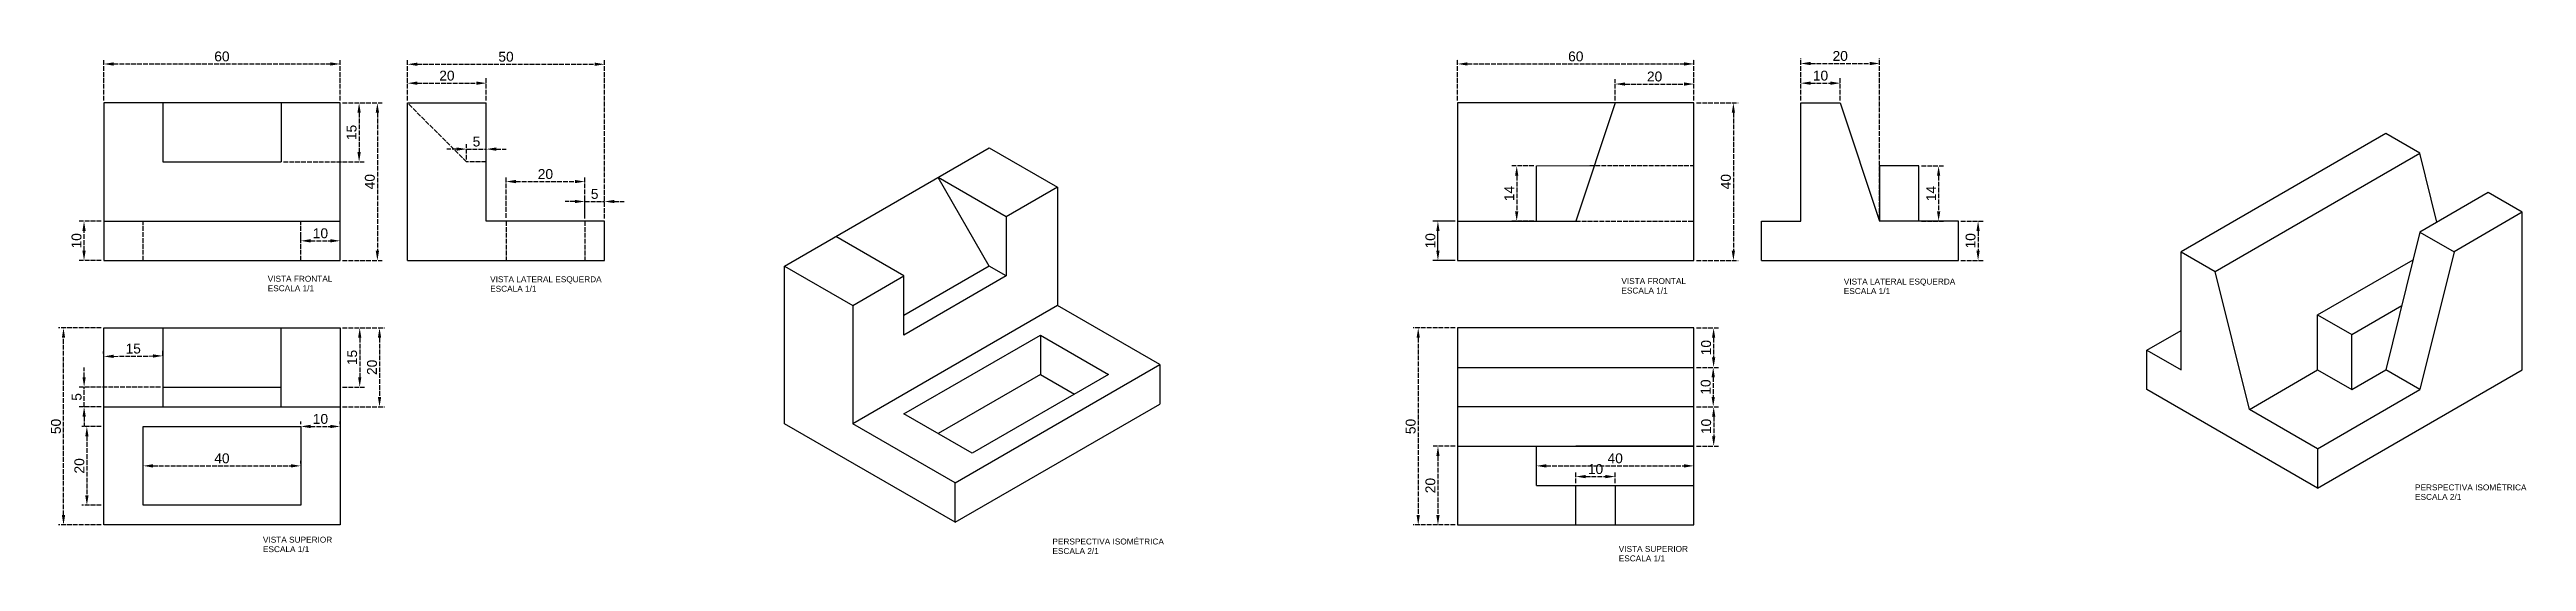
# Model space of a CAD drawing. Header units: millimetres. Extents: x 46 to 675, y -66 to 64.
import ezdxf

# ---------------------------------------------------------------- set-up
doc = ezdxf.new("R2010")
doc.units = ezdxf.units.MM
doc.header["$LTSCALE"] = 0.1
doc.linetypes.add('ACAD_ISO02W100', pattern=[15, 12, -3])
doc.layers.get('Defpoints').update_dxf_attribs({"color": 50})
doc.layers.add('text', color=91, linetype='ACAD_ISO02W100')
doc.layers.add('traste', color=130, linetype='ACAD_ISO02W100')
doc.styles.get("Standard").update_dxf_attribs({"font": 'arial.ttf'})
doc.dimstyles.new('ISO-25', dxfattribs={"dimtxt": 2.5, "dimasz": 2.5, "dimexe": 1.25, "dimexo": 0.625, "dimtad": 1, "dimtxsty": 'Standard', "dimcen": 2.5, "dimclrd": 1, "dimclre": 1, "dimclrt": 1, "dimadec": 0, "dimazin": 0, "dimtfac": 1, "dimtmove": 0, "dimatfit": 3, "dimfxl": 1, "dimtfillclr": 1, "dimarcsym": 0})

# ---------------------------------------------------------------- blocks, each defined once
blk = doc.blocks.new('*D2')
at = {"layer": 'Defpoints', "color": 0, "transparency": 16777216}
for p in [(55, 20), (60, 20), (60, 10)]:
    blk.add_point(p, dxfattribs=at)
at = {"layer": 'traste', "color": 1, "lineweight": -2, "transparency": 16777216}
for p, q in [((59.37, 20), (53.75, 20)), ((55, 12.5), (55, 17.5)), ((59.37, 10), (53.75, 10))]:
    blk.add_line(p, q, dxfattribs=at)
at = {"layer": 'traste', "color": 1, "transparency": 16777216}
for points in [[(54.58, 17.5), (55.42, 17.5), (55, 20)], [(54.58, 12.5), (55.42, 12.5), (55, 10)]]:
    blk.add_solid(points, dxfattribs=at)
at = {"layer": 'traste', "color": 1, "transparency": 16777216, "insert": (53.1, 15), "char_height": 2.5, "attachment_point": 5, "rotation": 90}
blk.add_mtext('10', dxfattribs=at)
blk = doc.blocks.new('*D4')
at = {"color": 1, "lineweight": -2, "transparency": 16777216}
for p, q in [((403.02, 20), (397.4, 20)), ((398.65, 12.5), (398.65, 17.5)), ((403.02, 10), (397.4, 10))]:
    blk.add_line(p, q, dxfattribs=at)
at = {"color": 1, "transparency": 16777216}
for points in [[(398.23, 17.5), (399.06, 17.5), (398.65, 20)], [(398.23, 12.5), (399.06, 12.5), (398.65, 10)]]:
    blk.add_solid(points, dxfattribs=at)
at = {"layer": 'Defpoints', "color": 0, "transparency": 16777216}
for p in [(398.65, 20), (403.65, 20), (403.65, 10)]:
    blk.add_point(p, dxfattribs=at)
at = {"color": 1, "transparency": 16777216, "insert": (396.75, 15), "char_height": 2.5, "attachment_point": 5, "rotation": 90}
blk.add_mtext('10', dxfattribs=at)
blk = doc.blocks.new('*D6')
at = {"layer": 'Defpoints', "color": 0, "transparency": 16777216}
for p in [(120, -7.11), (120, -27.11), (130, -27.11)]:
    blk.add_point(p, dxfattribs=at)
at = {"layer": 'traste', "color": 1, "lineweight": -2, "transparency": 16777216}
for p, q in [((120.62, -7.11), (131.25, -7.11)), ((130, -9.61), (130, -24.61)), ((120.62, -27.11), (131.25, -27.11))]:
    blk.add_line(p, q, dxfattribs=at)
at = {"layer": 'traste', "color": 1, "transparency": 16777216}
for points in [[(129.58, -9.61), (130.42, -9.61), (130, -7.11)], [(129.58, -24.61), (130.42, -24.61), (130, -27.11)]]:
    blk.add_solid(points, dxfattribs=at)
at = {"layer": 'traste', "color": 1, "transparency": 16777216, "insert": (128.1, -17.11), "char_height": 2.5, "attachment_point": 5, "rotation": 90}
blk.add_mtext('20', dxfattribs=at)
blk = doc.blocks.new('*D8')
at = {"layer": 'Defpoints', "color": 0, "transparency": 16777216}
for p in [(120, 59.87), (60, 50), (120, 50)]:
    blk.add_point(p, dxfattribs=at)
at = {"layer": 'traste', "color": 1, "lineweight": -2, "transparency": 16777216}
for p, q in [((60, 50.62), (60, 61.12)), ((62.5, 59.87), (117.5, 59.87)), ((120, 50.62), (120, 61.12))]:
    blk.add_line(p, q, dxfattribs=at)
at = {"layer": 'traste', "color": 1, "transparency": 16777216}
for points in [[(62.5, 60.29), (62.5, 59.45), (60, 59.87)], [(117.5, 60.29), (117.5, 59.45), (120, 59.87)]]:
    blk.add_solid(points, dxfattribs=at)
at = {"layer": 'traste', "color": 1, "transparency": 16777216, "insert": (90, 61.77), "char_height": 2.5, "attachment_point": 5}
blk.add_mtext('60', dxfattribs=at)
blk = doc.blocks.new('*D9')
at = {"layer": 'Defpoints', "color": 0, "transparency": 16777216}
for p in [(157.11, 55), (137.11, 50), (157.11, 50)]:
    blk.add_point(p, dxfattribs=at)
at = {"layer": 'traste', "color": 1, "lineweight": -2, "transparency": 16777216}
for p, q in [((137.11, 50.62), (137.11, 56.25)), ((139.61, 55), (154.61, 55)), ((157.11, 50.62), (157.11, 56.25))]:
    blk.add_line(p, q, dxfattribs=at)
at = {"layer": 'traste', "color": 1, "transparency": 16777216}
for points in [[(139.61, 55.42), (139.61, 54.58), (137.11, 55)], [(154.61, 55.42), (154.61, 54.58), (157.11, 55)]]:
    blk.add_solid(points, dxfattribs=at)
at = {"layer": 'traste', "color": 1, "transparency": 16777216, "insert": (147.11, 56.9), "char_height": 2.5, "attachment_point": 5}
blk.add_mtext('20', dxfattribs=at)
blk = doc.blocks.new('*D10')
at = {"layer": 'Defpoints', "color": 0, "transparency": 16777216}
for p in [(187.11, 59.8), (137.11, 50), (187.11, 20)]:
    blk.add_point(p, dxfattribs=at)
at = {"layer": 'traste', "color": 1, "lineweight": -2, "transparency": 16777216}
for p, q in [((137.11, 50.62), (137.11, 61.05)), ((139.61, 59.8), (184.61, 59.8)), ((187.11, 20.62), (187.11, 61.05))]:
    blk.add_line(p, q, dxfattribs=at)
at = {"layer": 'traste', "color": 1, "transparency": 16777216}
for points in [[(139.61, 60.22), (139.61, 59.38), (137.11, 59.8)], [(184.61, 60.22), (184.61, 59.38), (187.11, 59.8)]]:
    blk.add_solid(points, dxfattribs=at)
at = {"layer": 'traste', "color": 1, "transparency": 16777216, "insert": (162.11, 61.7), "char_height": 2.5, "attachment_point": 5}
blk.add_mtext('50', dxfattribs=at)
blk = doc.blocks.new('*D13')
at = {"layer": 'Defpoints', "color": 0, "transparency": 16777216}
for p in [(182.11, 20), (187.11, 24.97), (187.11, 20)]:
    blk.add_point(p, dxfattribs=at)
at = {"layer": 'traste', "color": 1, "lineweight": -2, "transparency": 16777216}
for p, q in [((182.11, 20.62), (182.11, 26.22)), ((187.11, 20.62), (187.11, 26.22)), ((179.61, 24.97), (177.11, 24.97)), ((182.11, 24.97), (187.11, 24.97)), ((189.61, 24.97), (192.11, 24.97))]:
    blk.add_line(p, q, dxfattribs=at)
at = {"layer": 'traste', "color": 1, "transparency": 16777216}
for points in [[(179.61, 25.39), (179.61, 24.56), (182.11, 24.97)], [(189.61, 25.39), (189.61, 24.56), (187.11, 24.97)]]:
    blk.add_solid(points, dxfattribs=at)
at = {"layer": 'traste', "color": 1, "transparency": 16777216, "insert": (184.61, 26.87), "char_height": 2.5, "attachment_point": 5}
blk.add_mtext('5', dxfattribs=at)
blk = doc.blocks.new('*D14')
at = {"layer": 'Defpoints', "color": 0, "transparency": 16777216}
for p in [(182.11, 30.03), (162.11, 20.2), (182.11, 20.2)]:
    blk.add_point(p, dxfattribs=at)
at = {"layer": 'traste', "color": 1, "lineweight": -2, "transparency": 16777216}
for p, q in [((162.11, 20.83), (162.11, 31.28)), ((164.61, 30.03), (179.61, 30.03)), ((182.11, 20.83), (182.11, 31.28))]:
    blk.add_line(p, q, dxfattribs=at)
at = {"layer": 'traste', "color": 1, "transparency": 16777216}
for points in [[(164.61, 30.45), (164.61, 29.62), (162.11, 30.03)], [(179.61, 30.45), (179.61, 29.62), (182.11, 30.03)]]:
    blk.add_solid(points, dxfattribs=at)
at = {"layer": 'traste', "color": 1, "transparency": 16777216, "insert": (172.11, 31.93), "char_height": 2.5, "attachment_point": 5}
blk.add_mtext('20', dxfattribs=at)
blk = doc.blocks.new('*D15')
at = {"layer": 'Defpoints', "color": 0, "transparency": 16777216}
for p in [(120, 50), (120, 10), (129.46, 10)]:
    blk.add_point(p, dxfattribs=at)
at = {"layer": 'traste', "color": 1, "lineweight": -2, "transparency": 16777216}
for p, q in [((120.62, 50), (130.71, 50)), ((129.46, 47.5), (129.46, 12.5)), ((120.62, 10), (130.71, 10))]:
    blk.add_line(p, q, dxfattribs=at)
at = {"layer": 'traste', "color": 1, "transparency": 16777216}
for points in [[(129.04, 47.5), (129.88, 47.5), (129.46, 50)], [(129.04, 12.5), (129.88, 12.5), (129.46, 10)]]:
    blk.add_solid(points, dxfattribs=at)
at = {"layer": 'traste', "color": 1, "transparency": 16777216, "insert": (127.56, 30), "char_height": 2.5, "attachment_point": 5, "rotation": 90}
blk.add_mtext('40', dxfattribs=at)
blk = doc.blocks.new('*D16')
at = {"layer": 'Defpoints', "color": 0, "transparency": 16777216}
for p in [(120, 50), (105, 35), (124.82, 35)]:
    blk.add_point(p, dxfattribs=at)
at = {"layer": 'traste', "color": 1, "lineweight": -2, "transparency": 16777216}
for p, q in [((120.62, 50), (126.07, 50)), ((124.82, 47.5), (124.82, 37.5)), ((105.62, 35), (126.07, 35))]:
    blk.add_line(p, q, dxfattribs=at)
at = {"layer": 'traste', "color": 1, "transparency": 16777216}
for points in [[(124.4, 47.5), (125.24, 47.5), (124.82, 50)], [(124.4, 37.5), (125.24, 37.5), (124.82, 35)]]:
    blk.add_solid(points, dxfattribs=at)
at = {"layer": 'traste', "color": 1, "transparency": 16777216, "insert": (122.92, 42.5), "char_height": 2.5, "attachment_point": 5, "rotation": 90}
blk.add_mtext('15', dxfattribs=at)
blk = doc.blocks.new('*D17')
at = {"layer": 'Defpoints', "color": 0, "transparency": 16777216}
for p in [(110, 15), (120, 15), (120, 15)]:
    blk.add_point(p, dxfattribs=at)
at = {"layer": 'traste', "color": 1, "lineweight": -2, "transparency": 16777216}
for p, q in [((110, 15.62), (110, 16.25)), ((112.5, 15), (117.5, 15)), ((120, 15.62), (120, 16.25))]:
    blk.add_line(p, q, dxfattribs=at)
at = {"layer": 'traste', "color": 1, "transparency": 16777216}
for points in [[(112.5, 15.42), (112.5, 14.58), (110, 15)], [(117.5, 15.42), (117.5, 14.58), (120, 15)]]:
    blk.add_solid(points, dxfattribs=at)
at = {"layer": 'traste', "color": 1, "transparency": 16777216, "insert": (115, 16.9), "char_height": 2.5, "attachment_point": 5}
blk.add_mtext('10', dxfattribs=at)
blk = doc.blocks.new('*D19')
at = {"layer": 'Defpoints', "color": 0, "transparency": 16777216}
for p in [(49.79, -7.11), (60, -7.11), (60, -57.11)]:
    blk.add_point(p, dxfattribs=at)
at = {"layer": 'traste', "color": 1, "lineweight": -2, "transparency": 16777216}
for p, q in [((59.37, -7.11), (48.54, -7.11)), ((49.79, -54.61), (49.79, -9.61)), ((59.37, -57.11), (48.54, -57.11))]:
    blk.add_line(p, q, dxfattribs=at)
at = {"layer": 'traste', "color": 1, "transparency": 16777216}
for points in [[(49.37, -9.61), (50.2, -9.61), (49.79, -7.11)], [(49.37, -54.61), (50.2, -54.61), (49.79, -57.11)]]:
    blk.add_solid(points, dxfattribs=at)
at = {"layer": 'traste', "color": 1, "transparency": 16777216, "insert": (47.88, -32.11), "char_height": 2.5, "attachment_point": 5, "rotation": 90}
blk.add_mtext('50', dxfattribs=at)
blk = doc.blocks.new('*D20')
at = {"layer": 'Defpoints', "color": 0, "transparency": 16777216}
for p in [(60, -32.11), (55.72, -52.11), (60, -52.11)]:
    blk.add_point(p, dxfattribs=at)
at = {"layer": 'traste', "color": 1, "lineweight": -2, "transparency": 16777216}
for p, q in [((59.37, -32.11), (54.47, -32.11)), ((55.72, -34.61), (55.72, -49.61)), ((59.37, -52.11), (54.47, -52.11))]:
    blk.add_line(p, q, dxfattribs=at)
at = {"layer": 'traste', "color": 1, "transparency": 16777216}
for points in [[(55.31, -34.61), (56.14, -34.61), (55.72, -32.11)], [(55.31, -49.61), (56.14, -49.61), (55.72, -52.11)]]:
    blk.add_solid(points, dxfattribs=at)
at = {"layer": 'traste', "color": 1, "transparency": 16777216, "insert": (53.82, -42.11), "char_height": 2.5, "attachment_point": 5, "rotation": 90}
blk.add_mtext('20', dxfattribs=at)
blk = doc.blocks.new('*D21')
at = {"layer": 'Defpoints', "color": 0, "transparency": 16777216}
for p in [(55.02, -22.11), (75, -22.11), (60, -27.11)]:
    blk.add_point(p, dxfattribs=at)
at = {"layer": 'traste', "color": 1, "lineweight": -2, "transparency": 16777216}
for p, q in [((55.02, -19.61), (55.02, -17.11)), ((74.37, -22.11), (53.77, -22.11)), ((55.02, -27.11), (55.02, -22.11)), ((59.37, -27.11), (53.77, -27.11)), ((55.02, -29.61), (55.02, -32.11))]:
    blk.add_line(p, q, dxfattribs=at)
at = {"layer": 'traste', "color": 1, "transparency": 16777216}
for points in [[(54.61, -19.61), (55.44, -19.61), (55.02, -22.11)], [(54.61, -29.61), (55.44, -29.61), (55.02, -27.11)]]:
    blk.add_solid(points, dxfattribs=at)
at = {"layer": 'traste', "color": 1, "transparency": 16777216, "insert": (53.13, -24.61), "char_height": 2.5, "attachment_point": 5, "rotation": 90}
blk.add_mtext('5', dxfattribs=at)
blk = doc.blocks.new('*D22')
at = {"layer": 'Defpoints', "color": 0, "transparency": 16777216}
for p in [(70, -42.11), (110, -42.11), (110, -42.11)]:
    blk.add_point(p, dxfattribs=at)
at = {"layer": 'traste', "color": 1, "lineweight": -2, "transparency": 16777216}
for p, q in [((70, -41.49), (70, -40.86)), ((72.5, -42.11), (107.5, -42.11)), ((110, -41.49), (110, -40.86))]:
    blk.add_line(p, q, dxfattribs=at)
at = {"layer": 'traste', "color": 1, "transparency": 16777216}
for points in [[(72.5, -41.69), (72.5, -42.53), (70, -42.11)], [(107.5, -41.69), (107.5, -42.53), (110, -42.11)]]:
    blk.add_solid(points, dxfattribs=at)
at = {"layer": 'traste', "color": 1, "transparency": 16777216, "insert": (90, -40.21), "char_height": 2.5, "attachment_point": 5}
blk.add_mtext('40', dxfattribs=at)
blk = doc.blocks.new('*D23')
at = {"layer": 'Defpoints', "color": 0, "transparency": 16777216}
for p in [(157.11, 38.27), (152.11, 35), (157.11, 35)]:
    blk.add_point(p, dxfattribs=at)
at = {"layer": 'traste', "color": 1, "lineweight": -2, "transparency": 16777216}
for p, q in [((149.61, 38.27), (147.11, 38.27)), ((152.11, 35.62), (152.11, 39.52)), ((152.11, 38.27), (157.11, 38.27)), ((157.11, 35.62), (157.11, 39.52)), ((159.61, 38.27), (162.11, 38.27))]:
    blk.add_line(p, q, dxfattribs=at)
at = {"layer": 'traste', "color": 1, "transparency": 16777216}
for points in [[(149.61, 38.69), (149.61, 37.86), (152.11, 38.27)], [(159.61, 38.69), (159.61, 37.86), (157.11, 38.27)]]:
    blk.add_solid(points, dxfattribs=at)
at = {"layer": 'traste', "color": 1, "transparency": 16777216, "insert": (154.61, 40.17), "char_height": 2.5, "attachment_point": 5}
blk.add_mtext('5', dxfattribs=at)
blk = doc.blocks.new('*D24')
at = {"layer": 'Defpoints', "color": 0, "transparency": 16777216}
for p in [(120, -7.11), (120, -22.11), (124.97, -22.11)]:
    blk.add_point(p, dxfattribs=at)
at = {"layer": 'traste', "color": 1, "lineweight": -2, "transparency": 16777216}
for p, q in [((120.62, -7.11), (126.22, -7.11)), ((124.97, -9.61), (124.97, -19.61)), ((120.62, -22.11), (126.22, -22.11))]:
    blk.add_line(p, q, dxfattribs=at)
at = {"layer": 'traste', "color": 1, "transparency": 16777216}
for points in [[(124.56, -9.61), (125.39, -9.61), (124.97, -7.11)], [(124.56, -19.61), (125.39, -19.61), (124.97, -22.11)]]:
    blk.add_solid(points, dxfattribs=at)
at = {"layer": 'traste', "color": 1, "transparency": 16777216, "insert": (123.07, -14.61), "char_height": 2.5, "attachment_point": 5, "rotation": 90}
blk.add_mtext('15', dxfattribs=at)
blk = doc.blocks.new('*D25')
at = {"layer": 'Defpoints', "color": 0, "transparency": 16777216}
for p in [(463.65, 59.88), (403.65, 50), (463.65, 50)]:
    blk.add_point(p, dxfattribs=at)
at = {"layer": 'traste', "color": 1, "lineweight": -2, "transparency": 16777216}
for p, q in [((403.65, 50.62), (403.65, 61.13)), ((406.15, 59.88), (461.15, 59.88)), ((463.65, 50.62), (463.65, 61.13))]:
    blk.add_line(p, q, dxfattribs=at)
at = {"layer": 'traste', "color": 1, "transparency": 16777216}
for points in [[(406.15, 60.3), (406.15, 59.46), (403.65, 59.88)], [(461.15, 60.3), (461.15, 59.46), (463.65, 59.88)]]:
    blk.add_solid(points, dxfattribs=at)
at = {"layer": 'traste', "color": 1, "transparency": 16777216, "insert": (433.65, 61.78), "char_height": 2.5, "attachment_point": 5}
blk.add_mtext('60', dxfattribs=at)
blk = doc.blocks.new('*D26')
at = {"layer": 'Defpoints', "color": 0, "transparency": 16777216}
for p in [(463.65, 54.78), (443.65, 50), (463.65, 50)]:
    blk.add_point(p, dxfattribs=at)
at = {"layer": 'traste', "color": 1, "lineweight": -2, "transparency": 16777216}
for p, q in [((443.65, 50.62), (443.65, 56.03)), ((446.15, 54.78), (461.15, 54.78)), ((463.65, 50.62), (463.65, 56.03))]:
    blk.add_line(p, q, dxfattribs=at)
at = {"layer": 'traste', "color": 1, "transparency": 16777216}
for points in [[(446.15, 55.19), (446.15, 54.36), (443.65, 54.78)], [(461.15, 55.19), (461.15, 54.36), (463.65, 54.78)]]:
    blk.add_solid(points, dxfattribs=at)
at = {"layer": 'traste', "color": 1, "transparency": 16777216, "insert": (453.65, 56.68), "char_height": 2.5, "attachment_point": 5}
blk.add_mtext('20', dxfattribs=at)
blk = doc.blocks.new('*D28')
at = {"layer": 'Defpoints', "color": 0, "transparency": 16777216}
for p in [(423.65, 34), (418.65, 20), (423.65, 20)]:
    blk.add_point(p, dxfattribs=at)
at = {"layer": 'traste', "color": 1, "lineweight": -2, "transparency": 16777216}
for p, q in [((423.02, 34), (417.4, 34)), ((418.65, 31.5), (418.65, 22.5)), ((423.02, 20), (417.4, 20))]:
    blk.add_line(p, q, dxfattribs=at)
at = {"layer": 'traste', "color": 1, "transparency": 16777216}
for points in [[(418.23, 31.5), (419.06, 31.5), (418.65, 34)], [(418.23, 22.5), (419.06, 22.5), (418.65, 20)]]:
    blk.add_solid(points, dxfattribs=at)
at = {"layer": 'traste', "color": 1, "transparency": 16777216, "insert": (416.77, 27), "char_height": 2.5, "attachment_point": 5, "rotation": 90}
blk.add_mtext('14', dxfattribs=at)
blk = doc.blocks.new('*D29')
at = {"layer": 'Defpoints', "color": 0, "transparency": 16777216}
for p in [(530.76, 20), (530.76, 10), (535.76, 10)]:
    blk.add_point(p, dxfattribs=at)
at = {"layer": 'traste', "color": 1, "lineweight": -2, "transparency": 16777216}
for p, q in [((531.38, 20), (537.01, 20)), ((535.76, 17.5), (535.76, 12.5)), ((531.38, 10), (537.01, 10))]:
    blk.add_line(p, q, dxfattribs=at)
at = {"layer": 'traste', "color": 1, "transparency": 16777216}
for points in [[(535.34, 17.5), (536.17, 17.5), (535.76, 20)], [(535.34, 12.5), (536.17, 12.5), (535.76, 10)]]:
    blk.add_solid(points, dxfattribs=at)
at = {"layer": 'traste', "color": 1, "transparency": 16777216, "insert": (533.86, 15), "char_height": 2.5, "attachment_point": 5, "rotation": 90}
blk.add_mtext('10', dxfattribs=at)
blk = doc.blocks.new('*D30')
at = {"layer": 'Defpoints', "color": 0, "transparency": 16777216}
for p in [(520.76, 34), (520.76, 20), (525.74, 20)]:
    blk.add_point(p, dxfattribs=at)
at = {"layer": 'traste', "color": 1, "lineweight": -2, "transparency": 16777216}
for p, q in [((521.38, 34), (526.99, 34)), ((525.74, 31.5), (525.74, 22.5)), ((521.38, 20), (526.99, 20))]:
    blk.add_line(p, q, dxfattribs=at)
at = {"layer": 'traste', "color": 1, "transparency": 16777216}
for points in [[(525.33, 31.5), (526.16, 31.5), (525.74, 34)], [(525.33, 22.5), (526.16, 22.5), (525.74, 20)]]:
    blk.add_solid(points, dxfattribs=at)
at = {"layer": 'traste', "color": 1, "transparency": 16777216, "insert": (523.86, 27), "char_height": 2.5, "attachment_point": 5, "rotation": 90}
blk.add_mtext('14', dxfattribs=at)
blk = doc.blocks.new('*D31')
at = {"layer": 'Defpoints', "color": 0, "transparency": 16777216}
for p in [(463.65, 50), (463.65, 10), (473.65, 10)]:
    blk.add_point(p, dxfattribs=at)
at = {"layer": 'traste', "color": 1, "lineweight": -2, "transparency": 16777216}
for p, q in [((464.27, 50), (474.9, 50)), ((473.65, 47.5), (473.65, 12.5)), ((464.27, 10), (474.9, 10))]:
    blk.add_line(p, q, dxfattribs=at)
at = {"layer": 'traste', "color": 1, "transparency": 16777216}
for points in [[(473.23, 47.5), (474.06, 47.5), (473.65, 50)], [(473.23, 12.5), (474.06, 12.5), (473.65, 10)]]:
    blk.add_solid(points, dxfattribs=at)
at = {"layer": 'traste', "color": 1, "transparency": 16777216, "insert": (471.75, 30), "char_height": 2.5, "attachment_point": 5, "rotation": 90}
blk.add_mtext('40', dxfattribs=at)
blk = doc.blocks.new('*D32')
at = {"layer": 'Defpoints', "color": 0, "transparency": 16777216}
for p in [(500.76, 55), (490.76, 50), (500.76, 50)]:
    blk.add_point(p, dxfattribs=at)
at = {"layer": 'traste', "color": 1, "lineweight": -2, "transparency": 16777216}
for p, q in [((490.76, 50.62), (490.76, 56.25)), ((493.26, 55), (498.26, 55)), ((500.76, 50.62), (500.76, 56.25))]:
    blk.add_line(p, q, dxfattribs=at)
at = {"layer": 'traste', "color": 1, "transparency": 16777216}
for points in [[(493.26, 55.42), (493.26, 54.58), (490.76, 55)], [(498.26, 55.42), (498.26, 54.58), (500.76, 55)]]:
    blk.add_solid(points, dxfattribs=at)
at = {"layer": 'traste', "color": 1, "transparency": 16777216, "insert": (495.76, 56.9), "char_height": 2.5, "attachment_point": 5}
blk.add_mtext('10', dxfattribs=at)
blk = doc.blocks.new('*D33')
at = {"layer": 'Defpoints', "color": 0, "transparency": 16777216}
for p in [(510.76, 59.99), (490.76, 50), (510.76, 20)]:
    blk.add_point(p, dxfattribs=at)
at = {"layer": 'traste', "color": 1, "lineweight": -2, "transparency": 16777216}
for p, q in [((490.76, 50.62), (490.76, 61.24)), ((493.26, 59.99), (508.26, 59.99)), ((510.76, 20.62), (510.76, 61.24))]:
    blk.add_line(p, q, dxfattribs=at)
at = {"layer": 'traste', "color": 1, "transparency": 16777216}
for points in [[(493.26, 60.41), (493.26, 59.57), (490.76, 59.99)], [(508.26, 60.41), (508.26, 59.57), (510.76, 59.99)]]:
    blk.add_solid(points, dxfattribs=at)
at = {"layer": 'traste', "color": 1, "transparency": 16777216, "insert": (500.76, 61.89), "char_height": 2.5, "attachment_point": 5}
blk.add_mtext('20', dxfattribs=at)
blk = doc.blocks.new('*D39')
at = {"layer": 'Defpoints', "color": 0, "transparency": 16777216}
for p in [(403.65, -7.11), (393.65, -57.11), (403.65, -57.11)]:
    blk.add_point(p, dxfattribs=at)
at = {"layer": 'traste', "color": 1, "lineweight": -2, "transparency": 16777216}
for p, q in [((403.02, -7.11), (392.4, -7.11)), ((393.65, -9.61), (393.65, -54.61)), ((403.02, -57.11), (392.4, -57.11))]:
    blk.add_line(p, q, dxfattribs=at)
at = {"layer": 'traste', "color": 1, "transparency": 16777216}
for points in [[(393.23, -9.61), (394.06, -9.61), (393.65, -7.11)], [(393.23, -54.61), (394.06, -54.61), (393.65, -57.11)]]:
    blk.add_solid(points, dxfattribs=at)
at = {"layer": 'traste', "color": 1, "transparency": 16777216, "insert": (391.75, -32.11), "char_height": 2.5, "attachment_point": 5, "rotation": 90}
blk.add_mtext('50', dxfattribs=at)
blk = doc.blocks.new('*D40')
at = {"layer": 'Defpoints', "color": 0, "transparency": 16777216}
for p in [(403.65, -37.11), (398.66, -57.11), (403.65, -57.11)]:
    blk.add_point(p, dxfattribs=at)
at = {"layer": 'traste', "color": 1, "lineweight": -2, "transparency": 16777216}
for p, q in [((403.02, -37.11), (397.41, -37.11)), ((398.66, -39.61), (398.66, -54.61)), ((403.02, -57.11), (397.41, -57.11))]:
    blk.add_line(p, q, dxfattribs=at)
at = {"layer": 'traste', "color": 1, "transparency": 16777216}
for points in [[(398.24, -39.61), (399.07, -39.61), (398.66, -37.11)], [(398.24, -54.61), (399.07, -54.61), (398.66, -57.11)]]:
    blk.add_solid(points, dxfattribs=at)
at = {"layer": 'traste', "color": 1, "transparency": 16777216, "insert": (396.75, -47.11), "char_height": 2.5, "attachment_point": 5, "rotation": 90}
blk.add_mtext('20', dxfattribs=at)
blk = doc.blocks.new('*D41')
at = {"layer": 'Defpoints', "color": 0, "transparency": 16777216}
for p in [(463.65, -7.11), (463.65, -17.11), (468.63, -17.11)]:
    blk.add_point(p, dxfattribs=at)
at = {"layer": 'traste', "color": 1, "lineweight": -2, "transparency": 16777216}
for p, q in [((464.27, -7.11), (469.88, -7.11)), ((468.63, -9.61), (468.63, -14.61)), ((464.27, -17.11), (469.88, -17.11))]:
    blk.add_line(p, q, dxfattribs=at)
at = {"layer": 'traste', "color": 1, "transparency": 16777216}
for points in [[(468.21, -9.61), (469.04, -9.61), (468.63, -7.11)], [(468.21, -14.61), (469.04, -14.61), (468.63, -17.11)]]:
    blk.add_solid(points, dxfattribs=at)
at = {"layer": 'traste', "color": 1, "transparency": 16777216, "insert": (466.73, -12.11), "char_height": 2.5, "attachment_point": 5, "rotation": 90}
blk.add_mtext('10', dxfattribs=at)
blk = doc.blocks.new('*D42')
at = {"layer": 'Defpoints', "color": 0, "transparency": 16777216}
for p in [(463.65, -42.11), (423.65, -47.11), (463.65, -47.11)]:
    blk.add_point(p, dxfattribs=at)
at = {"layer": 'traste', "color": 1, "lineweight": -2, "transparency": 16777216}
for p, q in [((423.65, -46.49), (423.65, -40.86)), ((426.15, -42.11), (461.15, -42.11)), ((463.65, -46.49), (463.65, -40.86))]:
    blk.add_line(p, q, dxfattribs=at)
at = {"layer": 'traste', "color": 1, "transparency": 16777216}
for points in [[(426.15, -41.69), (426.15, -42.53), (423.65, -42.11)], [(461.15, -41.69), (461.15, -42.53), (463.65, -42.11)]]:
    blk.add_solid(points, dxfattribs=at)
at = {"layer": 'traste', "color": 1, "transparency": 16777216, "insert": (443.65, -40.21), "char_height": 2.5, "attachment_point": 5}
blk.add_mtext('40', dxfattribs=at)
blk = doc.blocks.new('*D43')
at = {"layer": 'Defpoints', "color": 0, "transparency": 16777216}
for p in [(433.65, -47.11), (443.65, -44.83), (443.65, -47.11)]:
    blk.add_point(p, dxfattribs=at)
at = {"layer": 'traste', "color": 1, "lineweight": -2, "transparency": 16777216}
for p, q in [((433.65, -46.49), (433.65, -43.58)), ((443.65, -46.49), (443.65, -43.58)), ((436.15, -44.83), (441.15, -44.83))]:
    blk.add_line(p, q, dxfattribs=at)
at = {"layer": 'traste', "color": 1, "transparency": 16777216}
for points in [[(436.15, -44.41), (436.15, -45.24), (433.65, -44.83)], [(441.15, -44.41), (441.15, -45.24), (443.65, -44.83)]]:
    blk.add_solid(points, dxfattribs=at)
at = {"layer": 'traste', "color": 1, "transparency": 16777216, "insert": (438.65, -42.93), "char_height": 2.5, "attachment_point": 5}
blk.add_mtext('10', dxfattribs=at)
blk = doc.blocks.new('*D49')
at = {"layer": 'Defpoints', "color": 0, "transparency": 16777216}
for p in [(60, -14.84), (74.99, -14.2), (75, -14.7)]:
    blk.add_point(p, dxfattribs=at)
at = {"layer": 'text', "color": 1, "lineweight": -2, "transparency": 16777216}
for p, q in [((59.99, -14.21), (59.98, -13.09)), ((62.49, -14.32), (72.49, -14.22)), ((74.99, -14.07), (74.98, -12.95))]:
    blk.add_line(p, q, dxfattribs=at)
at = {"layer": 'text', "color": 1, "transparency": 16777216}
for points in [[(62.49, -13.9), (62.5, -14.73), (59.99, -14.34)], [(72.49, -13.81), (72.5, -14.64), (74.99, -14.2)]]:
    blk.add_solid(points, dxfattribs=at)
at = {"layer": 'text', "color": 1, "transparency": 16777216, "insert": (67.48, -12.37), "char_height": 2.5, "attachment_point": 5, "rotation": 0.53353}
blk.add_mtext('15', dxfattribs=at)
blk = doc.blocks.new('*D50')
at = {"layer": 'Defpoints', "color": 0, "transparency": 16777216}
for p in [(110, -32.11), (120, -32.11), (120, -32.11)]:
    blk.add_point(p, dxfattribs=at)
at = {"layer": 'text', "color": 1, "lineweight": -2, "transparency": 16777216}
for p, q in [((110, -31.49), (110, -30.86)), ((120, -31.49), (120, -30.86)), ((112.5, -32.11), (117.5, -32.11))]:
    blk.add_line(p, q, dxfattribs=at)
at = {"layer": 'text', "color": 1, "transparency": 16777216}
for points in [[(112.5, -31.69), (112.5, -32.53), (110, -32.11)], [(117.5, -31.69), (117.5, -32.53), (120, -32.11)]]:
    blk.add_solid(points, dxfattribs=at)
at = {"layer": 'text', "color": 1, "transparency": 16777216, "insert": (115, -30.21), "char_height": 2.5, "attachment_point": 5}
blk.add_mtext('10', dxfattribs=at)
blk = doc.blocks.new('*D51')
at = {"layer": 'Defpoints', "color": 0, "transparency": 16777216}
for p in [(463.65, -17.11), (463.65, -27.11), (468.53, -27.11)]:
    blk.add_point(p, dxfattribs=at)
at = {"layer": 'text', "color": 1, "lineweight": -2, "transparency": 16777216}
for p, q in [((464.27, -17.11), (469.78, -17.11)), ((468.53, -19.61), (468.53, -24.61)), ((464.27, -27.11), (469.78, -27.11))]:
    blk.add_line(p, q, dxfattribs=at)
at = {"layer": 'text', "color": 1, "transparency": 16777216}
for points in [[(468.11, -19.61), (468.94, -19.61), (468.53, -17.11)], [(468.11, -24.61), (468.94, -24.61), (468.53, -27.11)]]:
    blk.add_solid(points, dxfattribs=at)
at = {"layer": 'text', "color": 1, "transparency": 16777216, "insert": (466.63, -22.11), "char_height": 2.5, "attachment_point": 5, "rotation": 90}
blk.add_mtext('10', dxfattribs=at)
blk = doc.blocks.new('*D52')
at = {"layer": 'Defpoints', "color": 0, "transparency": 16777216}
for p in [(463.65, -27.11), (463.65, -37.11), (468.65, -37.11)]:
    blk.add_point(p, dxfattribs=at)
at = {"layer": 'text', "color": 1, "lineweight": -2, "transparency": 16777216}
for p, q in [((464.27, -27.11), (469.9, -27.11)), ((468.65, -29.61), (468.65, -34.61)), ((464.27, -37.11), (469.9, -37.11))]:
    blk.add_line(p, q, dxfattribs=at)
at = {"layer": 'text', "color": 1, "transparency": 16777216}
for points in [[(468.23, -29.61), (469.06, -29.61), (468.65, -27.11)], [(468.23, -34.61), (469.06, -34.61), (468.65, -37.11)]]:
    blk.add_solid(points, dxfattribs=at)
at = {"layer": 'text', "color": 1, "transparency": 16777216, "insert": (466.75, -32.11), "char_height": 2.5, "attachment_point": 5, "rotation": 90}
blk.add_mtext('10', dxfattribs=at)

msp = doc.modelspace()

# ---------------------------------------------------------------- linework, layer by layer
for p, q in [((119.999, 50), (59.999, 50)), ((59.999, 50), (59.999, 10)), ((74.999, 50), (74.999, 35)), ((104.999, 50), (104.999, 35)), ((119.999, 10), (119.999, 50)), ((137.106, 10), (137.106, 50)), ((137.106, 50), (157.106, 50)), ((157.106, 20), (157.106, 50)), ((443.647, 50), (433.647, 20)), ((490.757, 20), (490.757, 50)), ((490.757, 50), (500.757, 50)), ((500.757, 50), (510.757, 20)), ((74.999, 35), (104.999, 35)), ((423.647, 34), (437.172, 34.1)), ((423.647, 20), (423.647, 34)), ((520.757, 34), (510.757, 34)), ((510.757, 34), (510.757, 20)), ((520.757, 20), (520.757, 34)), ((59.999, 20), (119.999, 20)), ((187.106, 20), (157.106, 20)), ((187.106, 10), (187.106, 20)), ((403.647, 20), (433.647, 20)), ((480.757, 10), (480.757, 20)), ((480.757, 20), (490.757, 20)), ((530.757, 20), (510.757, 20)), ((530.757, 20), (520.757, 20)), ((530.757, 10), (530.757, 20)), ((59.999, 10), (119.999, 10)), ((137.106, 10), (187.106, 10)), ((480.757, 10), (530.757, 10)), ((59.999, -7.11), (119.999, -7.11)), ((74.999, -7.11), (74.999, -27.11)), ((104.999, -27.11), (104.999, -7.11)), ((403.647, -17.11), (463.647, -17.11)), ((74.999, -22.11), (104.999, -22.11)), ((59.999, -27.11), (119.999, -27.11)), ((463.647, -27.11), (403.647, -27.11)), ((69.999, -52.11), (69.999, -32.11)), ((69.999, -32.11), (109.999, -32.11)), ((109.999, -32.11), (109.999, -52.11)), ((403.647, -37.11), (463.647, -37.11)), ((423.647, -47.11), (423.647, -37.11)), ((463.647, -37.11), (433.647, -37.11)), ((423.647, -47.11), (463.647, -47.11)), ((433.647, -57.11), (433.647, -47.11)), ((443.647, -47.11), (443.647, -57.11)), ((59.999, -57.11), (59.999, -52.11)), ((109.999, -52.11), (69.999, -52.11))]:
    msp.add_line(p, q)
for points in [[(403.647, 10), (463.647, 10), (463.647, 50), (403.647, 50)], [(59.999, -7.11), (119.999, -7.11), (119.999, -57.11), (59.999, -57.11)], [(463.647, -7.11), (403.647, -7.11), (403.647, -57.11), (463.647, -57.11)]]:
    msp.add_lwpolyline(points, close=True)
at = {"layer": 'Defpoints'}
for p, q in [((232.794, 8.584), (284.755, 38.584)), ((284.755, 38.584), (302.076, 28.584)), ((639.25, 42.233), (587.288, 12.233)), ((647.91, 37.233), (639.25, 42.233)), ((595.949, 7.233), (647.91, 37.233)), ((652.24, 19.733), (647.91, 37.233)), ((289.085, 21.084), (271.765, 31.084)), ((284.755, 8.584), (271.765, 31.084)), ((302.076, 28.584), (289.085, 21.084)), ((302.076, 28.584), (302.076, -1.416)), ((665.231, 27.233), (647.91, 17.233)), ((673.891, 22.233), (665.231, 27.233)), ((289.085, 21.084), (289.085, 6.084)), ((673.891, 22.233), (656.57, 12.233)), ((673.891, -17.767), (673.891, 22.233)), ((263.105, 6.084), (245.784, 16.084)), ((647.91, 17.233), (639.25, -17.767)), ((647.91, 17.233), (656.57, 12.233)), ((232.794, -31.416), (232.794, 8.584)), ((232.794, 8.584), (250.114, -1.416)), ((284.755, 8.584), (263.105, -3.916)), ((289.085, 6.084), (284.755, 8.584)), ((587.288, -17.767), (587.288, 12.233)), ((587.288, 12.233), (595.949, 7.233)), ((604.609, -27.767), (595.949, 7.233)), ((621.929, -3.767), (646.156, 10.144)), ((656.57, 12.233), (647.91, -22.767)), ((250.114, -1.416), (263.105, 6.084)), ((289.085, 6.084), (263.105, -8.916)), ((263.105, -8.916), (263.105, 6.084)), ((250.114, -1.416), (250.114, -31.416)), ((302.076, -1.416), (250.114, -31.416)), ((328.056, -16.416), (302.076, -1.416)), ((621.929, -17.767), (621.929, -3.767)), ((621.929, -3.767), (630.59, -8.767)), ((630.59, -8.767), (643.291, -1.434)), ((263.105, -28.916), (297.746, -8.916)), ((297.746, -8.916), (315.066, -18.916)), ((297.746, -8.916), (297.746, -18.916)), ((578.628, -12.767), (587.288, -7.767)), ((630.59, -22.767), (630.59, -8.767)), ((276.095, -46.416), (328.056, -16.416)), ((328.056, -16.416), (328.056, -26.416)), ((578.628, -22.767), (578.628, -12.767)), ((578.628, -12.767), (587.288, -17.767)), ((604.609, -27.767), (621.929, -17.767)), ((621.929, -47.767), (673.891, -17.767)), ((621.929, -17.767), (630.59, -22.767)), ((630.59, -22.767), (639.25, -17.767)), ((647.91, -22.767), (639.25, -17.767)), ((297.746, -18.916), (271.765, -33.916)), ((315.066, -18.916), (280.425, -38.916)), ((297.746, -18.916), (306.406, -23.916)), ((621.929, -47.767), (578.628, -22.767)), ((621.929, -37.767), (647.91, -22.767)), ((276.095, -56.416), (232.794, -31.416)), ((276.095, -46.416), (250.114, -31.416)), ((280.425, -38.916), (263.105, -28.916)), ((276.095, -56.416), (328.056, -26.416)), ((621.929, -37.767), (604.609, -27.767)), ((621.929, -37.767), (621.929, -47.767)), ((276.095, -56.416), (276.095, -46.416)), ((276.095, -56.416), (276.095, -46.416))]:
    msp.add_line(p, q, dxfattribs=at)
at = {"layer": 'traste'}
for p, q in [((152.106, 35), (137.106, 50)), ((157.106, 35), (152.106, 35)), ((437.172, 34.1), (463.647, 34.1)), ((69.999, 10), (69.999, 20)), ((109.999, 10), (109.999, 20)), ((162.106, 20), (162.106, 10)), ((182.106, 20), (182.106, 10)), ((433.647, 20), (463.647, 20))]:
    msp.add_line(p, q, dxfattribs=at)

# ---------------------------------------------------------------- texts
at = {"layer": 'text'}
for s, p in [('VISTA FRONTAL', (101.626, 4.619)), ('ESCALA 1/1', (101.626, 2.209)), ('VISTA LATERAL ESQUERDA', (158.084, 4.49)), ('ESCALA 1/1', (158.084, 2.081)), ('VISTA FRONTAL', (445.219, 4.038)), ('ESCALA 1/1', (445.219, 1.628)), ('VISTA LATERAL ESQUERDA', (501.676, 3.909)), ('ESCALA 1/1', (501.676, 1.499)), ('PERSPECTIVA ISOMÉTRICA', (646.664, -48.323)), ('ESCALA 2/1', (646.664, -50.732)), ('VISTA SUPERIOR', (100.414, -61.586)), ('ESCALA 1/1', (100.414, -63.996)), ('PERSPECTIVA ISOMÉTRICA', (300.805, -62.052)), ('VISTA SUPERIOR', (444.544, -63.93)), ('ESCALA 2/1', (300.805, -64.462)), ('ESCALA 1/1', (444.544, -66.34))]:
    msp.add_text(s, height=1.5, dxfattribs=at).set_placement(p)

# ---------------------------------------------------------------- dimensions: what is measured, and where the dimension line sits
dim = msp.add_linear_dim(base=(398.647, 20), p1=(403.647, 10), p2=(403.647, 20), angle=90, dimstyle='ISO-25')
dim.commit()
dim.dimension.update_dxf_attribs({"geometry": '*D4', "text_midpoint": (396.746, 15)})
for p1, p2, distance, picture, middle in [((59.999, -14.838), (74.999, -14.698), 0.498, '*D49', (67.477, -12.369)), ((463.647, -27.11), (463.647, -37.11), 5, '*D52', (466.746, -32.11))]:
    dim = msp.add_aligned_dim(p1=p1, p2=p2, distance=distance, dimstyle='ISO-25', dxfattribs=at)
    dim.commit()
    dim.dimension.update_dxf_attribs({"geometry": picture, "text_midpoint": middle})
dim = msp.add_linear_dim(base=(468.527, -27.11), p1=(463.647, -17.11), p2=(463.647, -27.11), angle=90, dimstyle='ISO-25', dxfattribs=at)
dim.commit()
dim.dimension.update_dxf_attribs({"geometry": '*D51', "text_midpoint": (466.625, -22.11)})
dim = msp.add_linear_dim(base=(119.999, -32.11), p1=(109.999, -32.11), p2=(119.999, -32.11), dimstyle='ISO-25', dxfattribs=at)
dim.commit()
dim.dimension.update_dxf_attribs({"geometry": '*D50', "text_midpoint": (114.999, -30.209)})
at = {"layer": 'traste'}
for base, p1, p2, picture, middle in [((119.999, 59.869), (59.999, 50), (119.999, 50), '*D8', (89.999, 61.771)), ((187.106, 59.801), (137.106, 50), (187.106, 20), '*D10', (162.106, 61.702)), ((463.647, 59.881), (403.647, 50), (463.647, 50), '*D25', (433.647, 61.782)), ((510.757, 59.989), (490.757, 50), (510.757, 20), '*D33', (500.757, 61.89)), ((157.106, 55), (137.106, 50), (157.106, 50), '*D9', (147.106, 56.901)), ((463.647, 54.776), (443.647, 50), (463.647, 50), '*D26', (453.647, 56.677)), ((500.757, 55), (490.757, 50), (500.757, 50), '*D32', (495.757, 56.901)), ((157.106, 38.273), (152.106, 35), (157.106, 35), '*D23', (154.606, 40.17)), ((182.106, 30.032), (162.106, 20.204), (182.106, 20.204), '*D14', (172.106, 31.934)), ((187.106, 24.973), (182.106, 20), (187.106, 20), '*D13', (184.606, 26.869)), ((119.999, 15), (109.999, 15), (119.999, 15), '*D17', (114.999, 16.901)), ((109.999, -42.11), (69.999, -42.11), (109.999, -42.11), '*D22', (89.999, -40.209)), ((463.647, -42.11), (423.647, -47.11), (463.647, -47.11), '*D42', (443.647, -40.209)), ((443.647, -44.827), (433.647, -47.11), (443.647, -47.11), '*D43', (438.647, -42.925))]:
    dim = msp.add_linear_dim(base=base, p1=p1, p2=p2, dimstyle='ISO-25', dxfattribs=at)
    dim.commit()
    dim.dimension.update_dxf_attribs({"geometry": picture, "text_midpoint": middle})
for base, p1, p2, picture, middle in [((124.819, 35), (119.999, 50), (104.999, 35), '*D16', (122.918, 42.5)), ((129.461, 10), (119.999, 50), (119.999, 10), '*D15', (127.559, 30)), ((473.647, 10), (463.647, 50), (463.647, 10), '*D31', (471.746, 30)), ((418.647, 20), (423.647, 34), (423.647, 20), '*D28', (416.767, 27)), ((525.744, 20), (520.757, 34), (520.757, 20), '*D30', (523.864, 27)), ((54.999, 20), (59.999, 10), (59.999, 20), '*D2', (53.098, 15)), ((535.757, 10), (530.757, 20), (530.757, 10), '*D29', (533.856, 15)), ((49.786, -7.11), (59.999, -57.11), (59.999, -7.11), '*D19', (47.884, -32.11)), ((129.999, -27.11), (119.999, -7.11), (119.999, -27.11), '*D6', (128.098, -17.11)), ((124.974, -22.11), (119.999, -7.11), (119.999, -22.11), '*D24', (123.072, -14.61)), ((393.647, -57.11), (403.647, -7.11), (403.647, -57.11), '*D39', (391.746, -32.11)), ((468.628, -17.11), (463.647, -7.11), (463.647, -17.11), '*D41', (466.727, -12.11)), ((55.025, -22.11), (59.999, -27.11), (74.999, -22.11), '*D21', (53.128, -24.61)), ((55.724, -52.11), (59.999, -32.11), (59.999, -52.11), '*D20', (53.823, -42.11)), ((398.656, -57.11), (403.647, -37.11), (403.647, -57.11), '*D40', (396.754, -47.11))]:
    dim = msp.add_linear_dim(base=base, p1=p1, p2=p2, angle=90, dimstyle='ISO-25', dxfattribs=at)
    dim.commit()
    dim.dimension.update_dxf_attribs({"geometry": picture, "text_midpoint": middle})

doc.saveas('drawing.dxf')
